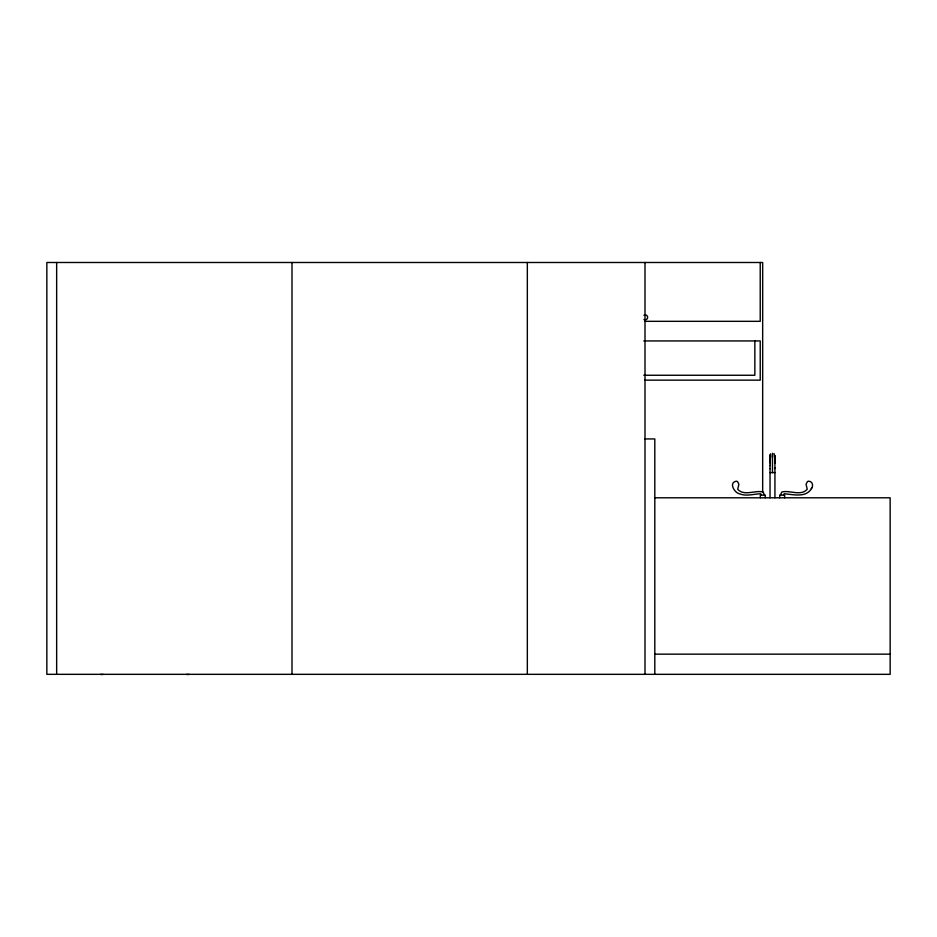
<?xml version="1.0" encoding="UTF-8"?>
<svg xmlns="http://www.w3.org/2000/svg" width="937" height="937" viewBox="0 0 937 937"><rect width="100%" height="100%" fill="white"/><g stroke="black" fill="none" stroke-linecap="round" stroke-linejoin="round"><path stroke-width="1.41" d="M770.027 465.701L770.601 453.976M770.027 497.793L770.038 468.559M774.922 468.535L774.922 459.54M770.284 454.41L770.612 457.033M774.021 453.543L774.922 458.603M770.062 455.101L770.027 463.042M774.934 455.417L774.922 463.159M780.416 495.099L781.798 492.03C789.762 489.852 800.713 496.516 807.226 489.29L806.066 484.242L807.413 481.641L808.561 481.173C812.602 481.079 813.703 485.94 811.395 488.669M774.887 456.003L774.349 457.045M783.508 495.099L784.21 493.776C793.252 494.42 806.476 498.25 811.782 487.966M644.75 321.321L760.223 321.321L760.223 262.489M643.801 340.939L760.223 340.939L760.223 380.153L644.75 380.153M643.801 375.257L754.847 375.257L754.847 340.939M645.007 438.938L654.811 438.938L654.811 674.335M770.027 472.611L774.934 472.611L774.934 497.793M654.506 497.793L890.15 497.793L890.15 674.335L46.85 674.335L46.85 262.489L762.671 262.489L762.671 491.948M654.811 654.167L890.15 654.167M761.441 495.099L760.739 493.776C753.875 493.881 746.684 496.587 739.808 493.916C734.409 493.026 728.33 482.414 736.388 481.173L737.548 481.641L738.895 484.242L737.724 489.29C744.259 496.516 755.152 489.864 763.151 492.03L764.545 495.099M774.922 467.762L774.934 472.611M770.027 465.314L770.038 468.652M772.475 472.611L772.475 453.297M784.632 497.793L784.632 495.099L779.725 495.099L779.725 497.793M765.224 497.793L765.224 495.099L760.329 495.099L760.329 497.793M645.007 262.489L645.007 674.335M527.332 262.489L527.332 674.335M291.993 262.489L291.993 674.335M56.653 262.489L56.653 674.335M189.051 674.347A4.908 4.908 0 0 1 186.522 674.347M103.152 674.347A4.908 4.908 0 0 1 100.622 674.347M643.953 315.219A2.448 2.448 0 0 1 647.057 315.769A2.448 2.448 0 0 1 647.057 318.92A2.448 2.448 0 0 1 643.953 319.458"/></g></svg>
